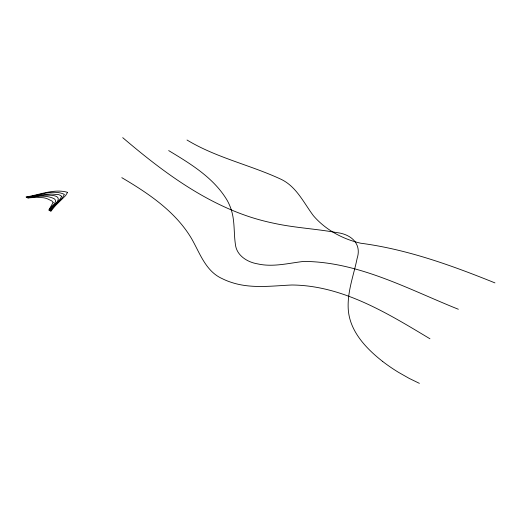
<?xml version="1.0" encoding="UTF-8"?>
<svg xmlns="http://www.w3.org/2000/svg" width="521" height="521" viewBox="0 0 521 521"><rect width="100%" height="100%" fill="white"/><g stroke="black" fill="none" stroke-linecap="round" stroke-linejoin="round"><path stroke-width="0.78" d="M494.95 282.896C451.596 265.41 407.168 249.312 360.604 243.203C342.649 239.08 325.521 229.826 313.44 215.759C303.528 202.571 296.28 186.14 280.324 178.944C249.722 164.812 216.085 157.635 187.019 140.012M458.343 309.253C408.738 289.442 358.272 261.529 303.528 261.438C288.308 263.216 272.887 267.377 257.563 263.867C247.293 262.174 236.462 255.472 235.388 244.212C233.727 233.063 234.867 221.529 231.506 210.634A129.215 74.601 0 0 0 227.312 200.598C213.994 177.928 190.608 163.815 168.68 150.595M419.385 383.345L409.174 378.389L398.526 372.346A214.229 123.685 0 0 1 382.688 361.483M121.81 177.661C148.29 193.298 175.277 211.324 191.383 238.299C199.849 252.919 205.58 271.298 222.311 278.689A52.458 30.29 0 0 0 231.702 282.48C251.2 288.894 271.864 285.873 291.903 285C342.655 285.43 387.826 313.479 429.942 338.767M382.688 361.483C365.996 348.419 349.317 330.926 348.21 308.562C347.357 291.376 353.739 275.095 357.106 258.507C362.082 243.32 350.548 234.046 336.54 232.561C315.921 228.823 294.879 227.82 274.365 223.372A159.341 91.996 0 0 1 251.044 217.29C202.558 201.594 161.067 170.334 122.722 137.655M67.346 192.698L65.639 195.544L56.066 205A136.561 78.84 0 0 0 50.908 211.318L50.485 211.07C53.917 204.662 61.498 200.754 64.383 194.392C52.947 188.954 38.359 195.668 26.473 197.205L26.05 196.964C39.368 194.906 53.793 188.556 67.131 192.203L67.346 192.698M61.478 196.645L60.006 199.224L50.055 210.823L49.632 210.575A144.128 83.21 0 0 1 53.122 205.997C71.944 189.924 33.22 196.013 27.326 197.7L26.903 197.452L39.01 195.128L50.98 194.014L58.743 194.639L61.061 195.714L61.478 196.645M53.142 202.467L48.779 210.087L49.202 210.328C49.814 206.635 58.808 202.246 54.386 198.84C46.167 194.659 36.418 196.313 27.756 197.947L37.004 197.303L43.477 197.759A16.477 9.515 0 0 1 47.079 198.67L51.911 200.982L53.142 202.467"/></g></svg>
